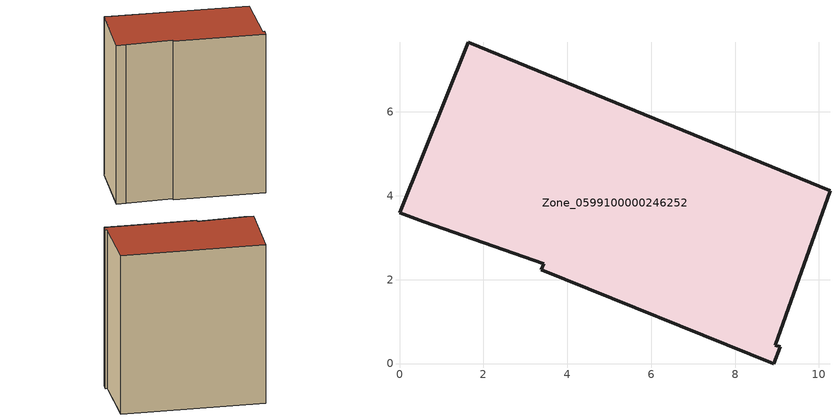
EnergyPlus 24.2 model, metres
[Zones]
Zone_0599100000246252
 floor ground (C_G): 0,3.6 1.64,7.66 10.26,4.12 8.96,0.44 9.08,0.4 8.92,0 3.38,2.23 3.44,2.38 0.58,3.38 z0
 wall outside (C_F): 3.38,2.23 8.92,0 9.08,0.4 8.96,0.44 10.26,4.12 1.64,7.66 0,3.6 0.58,3.38 3.44,2.38 3.38,2.23 z0:11.09
 roof outside (C_R): 0.58,3.38 3.44,2.38 3.38,2.23 8.92,0 9.08,0.4 8.96,0.44 10.26,4.12 1.64,7.66 0,3.6 z11.09
[BUILDING]
Pand.0599100000246252: North Axis=0; Terrain=City; Loads Convergence Tolerance Value=0.04; Temperature Convergence Tolerance Value=0.4; Solar Distribution=FullExterior; Maximum Number of Warmup Days=25; Minimum Number of Warmup Days=1
[Site:Location]
Rotterdam.The.Hague.AP_ZH_NLD Design_Conditions: Latitude=51.96; Longitude=4.45; Time Zone=1; Elevation=-4.5
[SITE:GROUNDTEMPERATURE:BUILDINGSURFACE]
18, 18, 18, 18, 18, 18, 18, 18, 18, 18, 18, 18
[MATERIAL] Thermal Absorptance=0.9; Solar Absorptance=0.7; Visible Absorptance=0.7
Name | Roughness | Thickness | Conductivity | Density | Specific Heat
G.TC.1975-1991 | MediumSmooth | 0.15 | 0.288461 | 540 | 1210
F.TC.1975-1991 | Rough | 0.3 | 0.230769 | 1920 | 840
R.TC.1975-1991 | MediumRough | 0.2 | 0.153846 | 1500 | 1000
[CONSTRUCTION]
C_G: G.TC.1975-1991
C_F: F.TC.1975-1991
C_R: R.TC.1975-1991
[ZONE]
Zone_0599100000246252: Type=1; Multiplier=1; Ceiling Height=Autocalculate; Volume=Autocalculate; Floor Area=autocalculate; Part of Total Floor Area=Yes
[ZONEINFILTRATION:DESIGNFLOWRATE]
Infil_Zone_0599100000246252: Zone or ZoneList or Space or SpaceList=Zone_0599100000246252; Schedule=AlwaysOn; Design Flow Rate Calculation Method=Flow/Area; Flow Rate per Floor Area=0.003; Constant Term Coefficient=1; Temperature Term Coefficient=0; Velocity Term Coefficient=0; Velocity Squared Term Coefficient=0
[HVACTEMPLATE:ZONE:IDEALLOADSAIRSYSTEM]
Zone_0599100000246252: Maximum Heating Supply Air Temperature=50; Minimum Cooling Supply Air Temperature=13; Maximum Heating Supply Air Humidity Ratio=0.0156; Minimum Cooling Supply Air Humidity Ratio=0.0077; Heating Limit=NoLimit; Cooling Limit=NoLimit; Dehumidification Control Type=ConstantSensibleHeatRatio; Cooling Sensible Heat Ratio=0.7; Dehumidification Setpoint=60; Humidification Control Type=None; Humidification Setpoint=30; Outdoor Air Method=None; Outdoor Air Flow Rate per Person=0.00944; Outdoor Air Flow Rate per Zone Floor Area=0; Outdoor Air Flow Rate per Zone=0; Demand Controlled Ventilation Type=None; Outdoor Air Economizer Type=NoEconomizer; Heat Recovery Type=None; Sensible Heat Recovery Effectiveness=0.7; Latent Heat Recovery Effectiveness=0.65
[ZONECONTROL:THERMOSTAT]
ThermostatControl_Zone_0599100000246252: Zone or ZoneList=Zone_0599100000246252; Control Type Schedule=DualSetpointControlType; Control 1=Thermostat_Zone_0599100000246252; Temperature Difference Between Cutout And Setpoint=0
[THERMOSTATSETPOINT:DUALSETPOINT]
Thermostat_Zone_0599100000246252: Heating Setpoint Temperature Schedule=HeatingSetpoint_Zone_0599100000246252; Cooling Setpoint Temperature Schedule=CoolingSetpoint_Zone_0599100000246252
[SCHEDULE:COMPACT]
HeatingSetpoint_Zone_0599100000246252: Through: 12/31, For: AllDays, Until: 24:00, 21
CoolingSetpoint_Zone_0599100000246252: Through: 12/31, For: AllDays, Until: 24:00, 24
DualSetpointControlType: Through: 12/31, For: AllDays, Until: 24:00, 4
AlwaysOn: Through: 12/31, For: AllDays, Until: 24:00, 1
